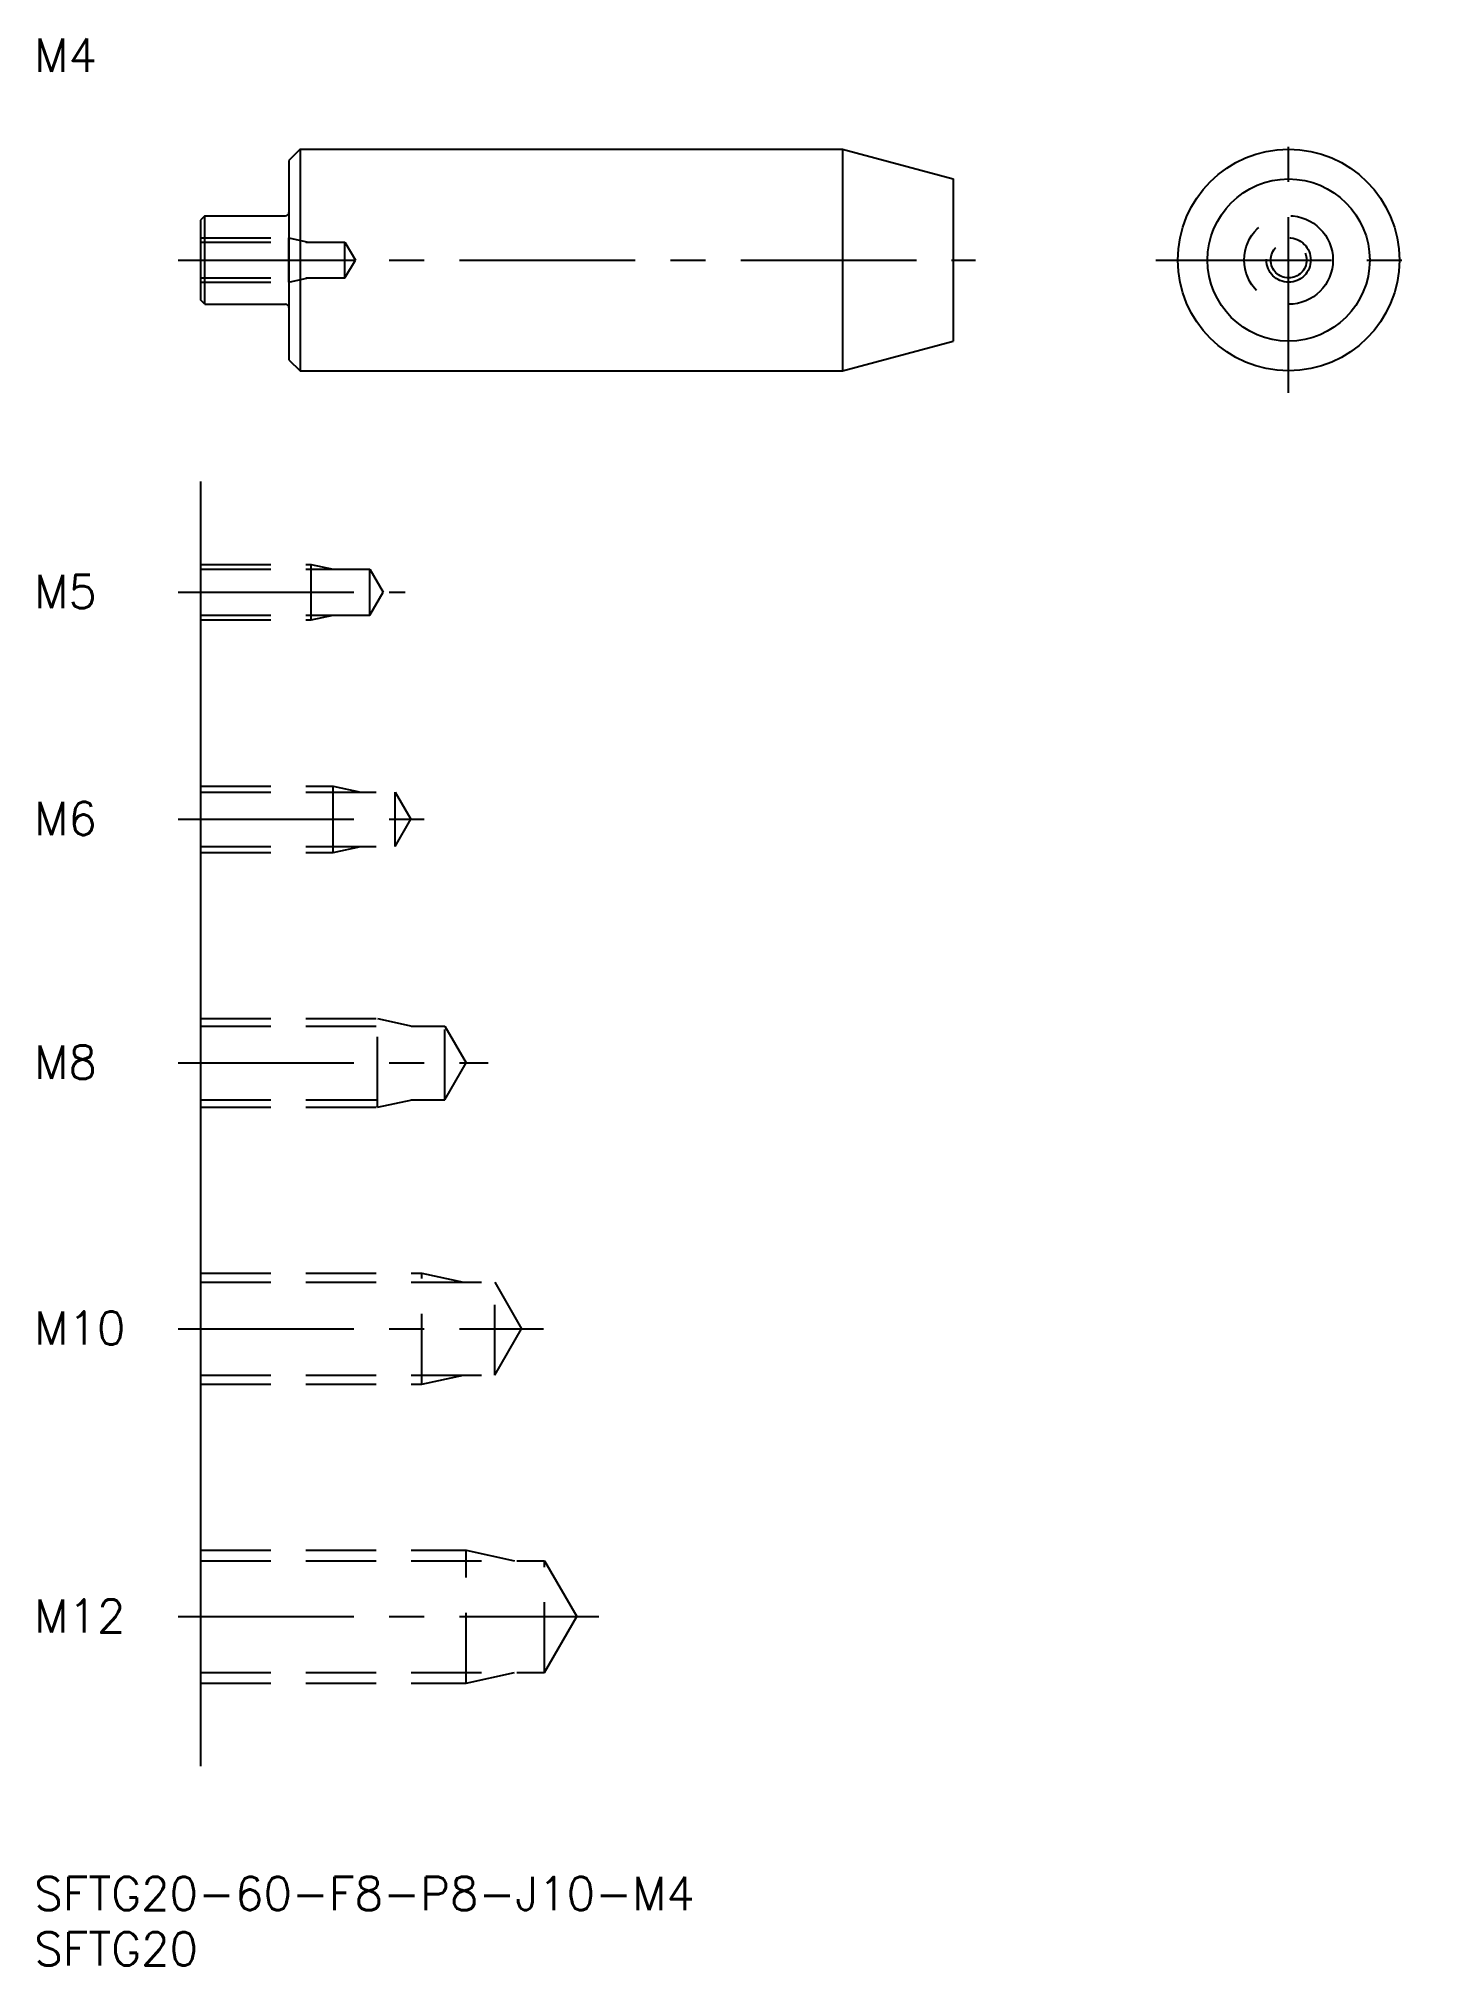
# Model space of a CAD drawing. Extents: x 0 to 125, y -8 to 166.
import ezdxf

# ---------------------------------------------------------------- set-up
doc = ezdxf.new("R2010")
doc.units = 0
doc.header["$LTSCALE"] = 0.5
doc.linetypes.add('CENTER', pattern=[50.8, 31.75, -6.35, 6.35, -6.35])
doc.linetypes.add('DASHED', pattern=[19.05, 12.7, -6.35])
for name, color, linetype in [('MSM_CENTER', 1, 'CENTER'), ('MSM_CONTINUOUS', 7, 'CONTINUOUS'), ('MSM_DASHED', 4, 'DASHED'), ('MSM_PART_NUMBER', 7, 'CONTINUOUS')]:
    doc.layers.add(name, color=color, linetype=linetype)
doc.styles.get("Standard").update_dxf_attribs({"font": 'txt.shx', "height": 3, "bigfont": 'bigfont.shx'})

# ---------------------------------------------------------------- blocks, each defined once
blk = doc.blocks.new('*U4')
at = {"layer": 'MSM_PART_NUMBER'}
blk.add_text('SFTG20-60-F8-P8-J10-M4', height=3, dxfattribs=at).set_placement((0, -3))
blk = doc.blocks.new('*U5')
at = {"layer": 'MSM_PART_NUMBER'}
blk.add_text('SFTG20', height=3, dxfattribs=at).set_placement((0, -8))
blk = doc.blocks.new('*U6')
at = {"layer": 'MSM_PART_NUMBER'}
blk.add_text('M12', height=3, dxfattribs=at).set_placement((0, 22.06))
blk = doc.blocks.new('*U7')
at = {"layer": 'MSM_PART_NUMBER'}
blk.add_text('M10', height=3, dxfattribs=at).set_placement((0, 48.06))
blk = doc.blocks.new('*U8')
at = {"layer": 'MSM_PART_NUMBER'}
blk.add_text('M8', height=3, dxfattribs=at).set_placement((0, 72.06))
blk = doc.blocks.new('*U9')
at = {"layer": 'MSM_PART_NUMBER'}
blk.add_text('M6', height=3, dxfattribs=at).set_placement((0, 94.06))
blk = doc.blocks.new('*U10')
at = {"layer": 'MSM_PART_NUMBER'}
blk.add_text('M5', height=3, dxfattribs=at).set_placement((0, 114.56))
blk = doc.blocks.new('*U11')
at = {"layer": 'MSM_PART_NUMBER'}
blk.add_text('M4', height=3, dxfattribs=at).set_placement((0, 163.000001))

msp = doc.modelspace()

# ---------------------------------------------------------------- linework, layer by layer
at = {"layer": 'MSM_CENTER'}
for p, q in [((113.28, 134), (113.28, 158)), ((13, 146), (85, 146)), ((101.28, 146), (125.28, 146)), ((13, 116), (33.5, 116)), ((13, 95.5), (36, 95.5)), ((13, 73.5), (41, 73.5)), ((13, 49.5), (46, 49.5)), ((13, 23.5), (51, 23.5))]:
    msp.add_line(p, q, dxfattribs=at)
at = {"layer": 'MSM_CONTINUOUS'}
for p, q in [((24, 156), (23, 155)), ((23, 155), (23, 137)), ((24, 156), (73, 156)), ((24, 156), (24, 136)), ((73, 156), (83, 153.32)), ((73, 156), (73, 136)), ((83, 153.32), (83, 138.68)), ((15.4, 150), (15, 149.6)), ((15.4, 150), (22.7, 150)), ((15.4, 142), (15.4, 150)), ((15, 149.6), (15, 142.4)), ((15.4, 142), (15, 142.4)), ((15.4, 142), (22.7, 142)), ((73, 136), (83, 138.68)), ((23, 137), (24, 136)), ((24, 136), (73, 136)), ((15, 126), (15, 10))]:
    msp.add_line(p, q, dxfattribs=at)
for radius in [10, 7.32]:
    msp.add_circle((113.28, 146), radius, dxfattribs=at)
for centre, start, end in [((22.7, 150.3), 270, 0), ((22.7, 141.7), 0, 90)]:
    msp.add_arc(centre, 0.3, start, end, dxfattribs=at)
at = {"layer": 'MSM_DASHED'}
for p, q in [((15, 148), (23, 148)), ((23, 144), (23, 148)), ((23, 148), (24.75, 147.62)), ((15, 147.62), (28.06, 147.62)), ((28.06, 144.38), (28.06, 147.62)), ((28.06, 147.62), (29, 146)), ((28.06, 144.38), (29, 146)), ((15, 144.38), (28.06, 144.38)), ((15, 144), (23, 144)), ((23, 144), (24.75, 144.38)), ((15, 118.5), (25, 118.5)), ((25, 113.5), (25, 118.5)), ((25, 118.5), (27, 118.07)), ((15, 118.07), (30.31, 118.07)), ((30.31, 113.93), (30.31, 118.07)), ((30.31, 118.07), (31.5, 116)), ((30.31, 113.93), (31.5, 116)), ((15, 113.93), (30.31, 113.93)), ((15, 113.5), (25, 113.5)), ((25, 113.5), (27, 113.93)), ((15, 98.5), (27, 98.5)), ((15, 97.96), (32.58, 97.96)), ((27, 92.5), (27, 98.5)), ((27, 98.5), (29.5, 97.96)), ((32.58, 93.04), (32.58, 97.96)), ((32.58, 97.96), (34, 95.5)), ((32.58, 93.04), (34, 95.5)), ((15, 93.04), (32.58, 93.04)), ((15, 92.5), (27, 92.5)), ((27, 92.5), (29.5, 93.04)), ((15, 77.5), (31, 77.5)), ((15, 76.82), (37.08, 76.82)), ((31, 69.5), (31, 77.5)), ((31, 77.5), (34.12, 76.82)), ((37.08, 70.18), (37.08, 76.82)), ((37.08, 76.82), (39, 73.5)), ((37.08, 70.18), (39, 73.5)), ((15, 70.18), (37.08, 70.18)), ((31, 69.5), (34.12, 70.18)), ((15, 69.5), (31, 69.5)), ((15, 54.5), (35, 54.5)), ((35, 44.5), (35, 54.5)), ((35, 54.5), (38.75, 53.69)), ((15, 53.69), (41.58, 53.69)), ((41.58, 45.31), (41.58, 53.69)), ((41.58, 53.69), (44, 49.5)), ((41.58, 45.31), (44, 49.5)), ((15, 45.31), (41.58, 45.31)), ((35, 44.5), (38.75, 45.31)), ((15, 44.5), (35, 44.5)), ((15, 29.5), (39, 29.5)), ((15, 28.55), (46.08, 28.55)), ((39, 17.5), (39, 29.5)), ((39, 29.5), (43.38, 28.55)), ((46.08, 18.45), (46.08, 28.55)), ((46.08, 28.55), (49, 23.5)), ((46.08, 18.45), (49, 23.5)), ((15, 18.45), (46.08, 18.45)), ((15, 17.5), (39, 17.5)), ((39, 17.5), (43.38, 18.45))]:
    msp.add_line(p, q, dxfattribs=at)
for radius in [4, 2, 1.62]:
    msp.add_circle((113.28, 146), radius, dxfattribs=at)

# ---------------------------------------------------------------- block references
at = {"layer": 'MSM_CONTINUOUS'}
for name in ['*U11', '*U10', '*U9', '*U8', '*U7', '*U6', '*U4', '*U5']:
    msp.add_blockref(name, (0, 0), dxfattribs=at)

doc.saveas('drawing.dxf')
